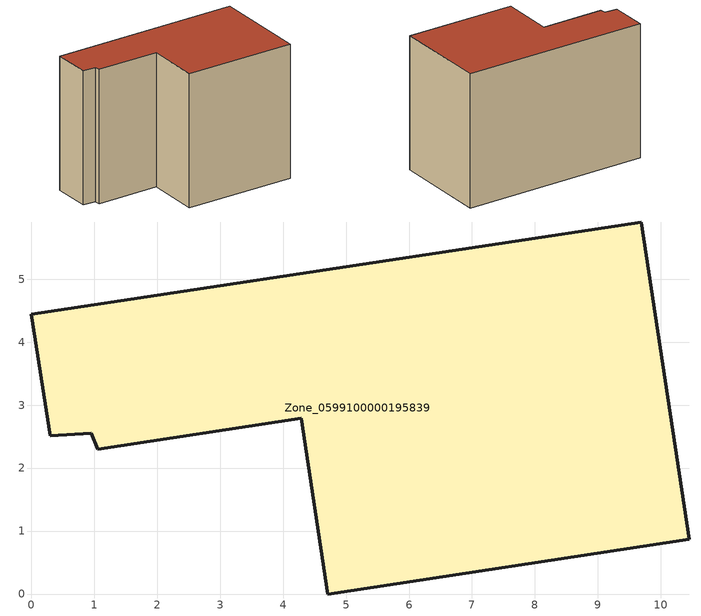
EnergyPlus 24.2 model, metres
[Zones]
Zone_0599100000195839
 floor ground (C_G): 0.95,2.55 0.3,2.51 0,4.44 9.69,5.91 10.45,0.87 4.71,0 4.29,2.79 1.06,2.3 z0
 wall outside (C_F): 4.29,2.79 4.71,0 10.45,0.87 9.69,5.91 0,4.44 0.3,2.51 0.95,2.55 1.06,2.3 4.29,2.79 z0:7.08
 roof outside (C_R): 1.06,2.3 4.29,2.79 4.71,0 10.45,0.87 9.69,5.91 0,4.44 0.3,2.51 0.95,2.55 z7.08
[BUILDING]
Pand.0599100000195839: North Axis=0; Terrain=City; Loads Convergence Tolerance Value=0.04; Temperature Convergence Tolerance Value=0.4; Solar Distribution=FullExterior; Maximum Number of Warmup Days=25; Minimum Number of Warmup Days=1
[Site:Location]
Rotterdam.The.Hague.AP_ZH_NLD Design_Conditions: Latitude=51.96; Longitude=4.45; Time Zone=1; Elevation=-4.5
[SITE:GROUNDTEMPERATURE:BUILDINGSURFACE]
18, 18, 18, 18, 18, 18, 18, 18, 18, 18, 18, 18
[MATERIAL] Thermal Absorptance=0.9; Solar Absorptance=0.7; Visible Absorptance=0.7
Name | Roughness | Thickness | Conductivity | Density | Specific Heat
G.TI.1946 | MediumSmooth | 0.15 | 1 | 540 | 1210
F.TI.1946 | Rough | 0.3 | 0.857143 | 1920 | 840
R.TI.1946 | MediumRough | 0.2 | 0.1 | 1500 | 1000
[CONSTRUCTION]
C_G: G.TI.1946
C_F: F.TI.1946
C_R: R.TI.1946
[ZONE]
Zone_0599100000195839: Type=1; Multiplier=1; Ceiling Height=Autocalculate; Volume=Autocalculate; Floor Area=autocalculate; Part of Total Floor Area=Yes
[ZONEINFILTRATION:DESIGNFLOWRATE]
Infil_Zone_0599100000195839: Zone or ZoneList or Space or SpaceList=Zone_0599100000195839; Schedule=AlwaysOn; Design Flow Rate Calculation Method=Flow/Area; Flow Rate per Floor Area=0.003; Constant Term Coefficient=1; Temperature Term Coefficient=0; Velocity Term Coefficient=0; Velocity Squared Term Coefficient=0
[HVACTEMPLATE:ZONE:IDEALLOADSAIRSYSTEM]
Zone_0599100000195839: Maximum Heating Supply Air Temperature=50; Minimum Cooling Supply Air Temperature=13; Maximum Heating Supply Air Humidity Ratio=0.0156; Minimum Cooling Supply Air Humidity Ratio=0.0077; Heating Limit=NoLimit; Cooling Limit=NoLimit; Dehumidification Control Type=ConstantSensibleHeatRatio; Cooling Sensible Heat Ratio=0.7; Dehumidification Setpoint=60; Humidification Control Type=None; Humidification Setpoint=30; Outdoor Air Method=None; Outdoor Air Flow Rate per Person=0.00944; Outdoor Air Flow Rate per Zone Floor Area=0; Outdoor Air Flow Rate per Zone=0; Demand Controlled Ventilation Type=None; Outdoor Air Economizer Type=NoEconomizer; Heat Recovery Type=None; Sensible Heat Recovery Effectiveness=0.7; Latent Heat Recovery Effectiveness=0.65
[ZONECONTROL:THERMOSTAT]
ThermostatControl_Zone_0599100000195839: Zone or ZoneList=Zone_0599100000195839; Control Type Schedule=DualSetpointControlType; Control 1=Thermostat_Zone_0599100000195839; Temperature Difference Between Cutout And Setpoint=0
[THERMOSTATSETPOINT:DUALSETPOINT]
Thermostat_Zone_0599100000195839: Heating Setpoint Temperature Schedule=HeatingSetpoint_Zone_0599100000195839; Cooling Setpoint Temperature Schedule=CoolingSetpoint_Zone_0599100000195839
[SCHEDULE:COMPACT]
HeatingSetpoint_Zone_0599100000195839: Through: 12/31, For: AllDays, Until: 24:00, 21
CoolingSetpoint_Zone_0599100000195839: Through: 12/31, For: AllDays, Until: 24:00, 24
DualSetpointControlType: Through: 12/31, For: AllDays, Until: 24:00, 4
AlwaysOn: Through: 12/31, For: AllDays, Until: 24:00, 1
